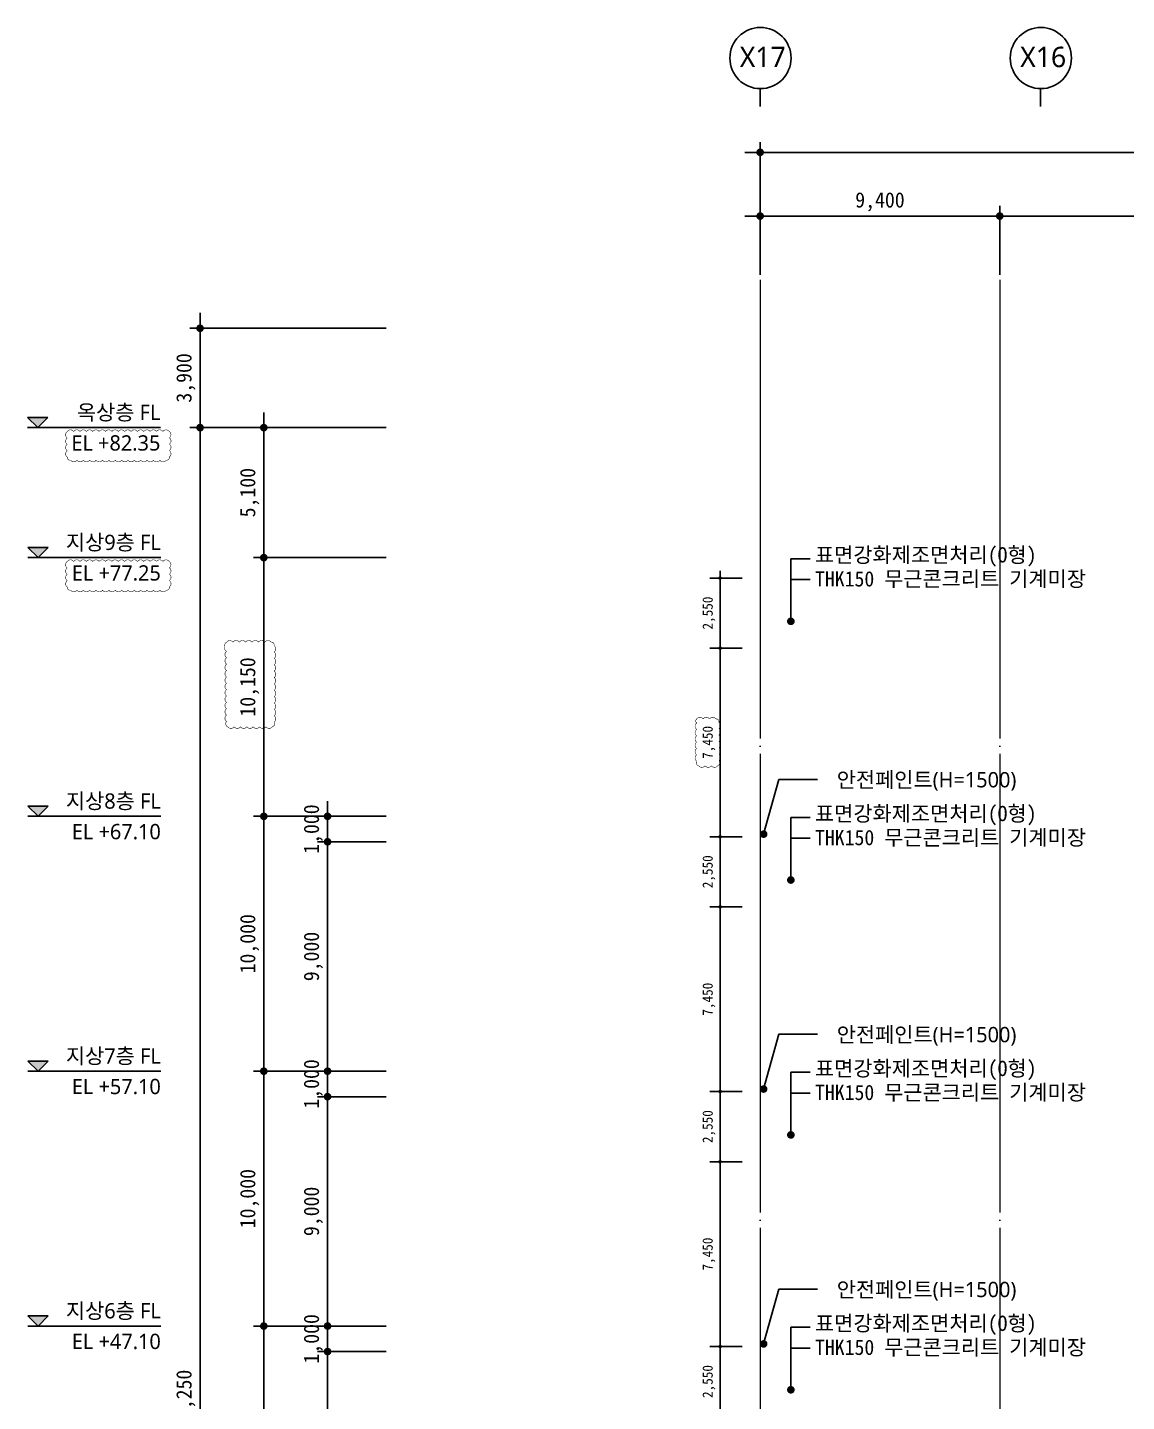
# Model space of a CAD drawing. Header units: inches. Extents: x -1307703 to -645498, y 230939 to 338158.
# Drawn here: x -1307703 to -1264592, y 284248 to 338158 of the extents above; entities that cross this region are included whole.
import ezdxf
from ezdxf.enums import TextEntityAlignment as Align

# ---------------------------------------------------------------- set-up
doc = ezdxf.new("R2010")
doc.units = ezdxf.units.IN
doc.header["$MEASUREMENT"] = 0
doc.linetypes.add('CEN', pattern=[62, 60, -1, 0, -1])
doc.layers.get('0').update_dxf_attribs({"linetype": 'CONTINUOUS'})
for name, color, linetype, lineweight in [('A-CNTL', 1, 'CEN', 15), ('A-DIMS', 7, 'CONTINUOUS', 25), ('A-MKXS-LEAD', 7, 'CONTINUOUS', 25), ('A-MKXS-TEXT1', 3, 'CONTINUOUS', 25), ('A-XXXX-SYMB', 7, 'CONTINUOUS', 25), ('A-XXXX-TXT1', 3, 'CONTINUOUS', 25), ('A-XXXX-TXT2', 3, 'CONTINUOUS', 25), ('REV-202205', 20, 'CONTINUOUS', 25)]:
    doc.layers.add(name, color=color, linetype=linetype, lineweight=lineweight)
doc.styles.add('HY울릉도L', font='')
doc.styles.add('돋움체', font='')
doc.styles.add('맑은고딕', font='malgun.ttf')
doc.styles.get('HY울릉도L').set_extended_font_data('HYwulM')
doc.styles.get('돋움체').set_extended_font_data('DotumChe')
doc.dimstyles.new('CDIM', dxfattribs={"dimtxt": 3, "dimasz": 1.5, "dimexe": 2, "dimexo": 1, "dimgap": 1, "dimtad": 1, "dimdec": 0, "dimrnd": 0.5, "dimzin": 0, "dimdsep": 32, "dimlunit": 6, "dimtxsty": 'HY울릉도L', "dimblk1": '_CIDOT', "dimblk2": '_CIDOT', "dimsah": 1, "dimcen": 5.5, "dimclrd": 2, "dimclre": 2, "dimclrt": 7, "dimadec": 0, "dimazin": 0, "dimtfac": 1, "dimtdec": 0, "dimtix": 1, "dimtmove": 2, "dimatfit": 1, "dimldrblk": '_CIDOT', "dimfxl": 1, "dimtolj": 1, "dimtzin": 0, "dimlwd": -1, "dimarcsym": 0})

# ---------------------------------------------------------------- blocks, each defined once
blk = doc.blocks.new('_CIDOT')
at = {"color": 0, "linetype": 'ByBlock'}
blk.add_line((2, 0), (-1, 0), dxfattribs=at)
at = {"color": 0, "linetype": 'ByBlock', "const_width": 0.5}
blk.add_lwpolyline([(-0.25, 0, 1), (0.25, 0, 1)], format="xyb", close=True, dxfattribs=at)
blk = doc.blocks.new('*D3')
at = {"layer": 'A-DIMS', "lineweight": -2, "transparency": 16777216}
for p, q in [((-1269563, 328458), (-1269563, 331158)), ((-1246963, 328458), (-1246963, 331158))]:
    blk.add_line(p, q, dxfattribs=at)
at = {"layer": 'A-DIMS', "transparency": 16777216}
blk.add_line((-1269263, 330758), (-1247263, 330758), dxfattribs=at)
at = {"layer": 'A-DIMS', "transparency": 16777216, "xscale": 300, "yscale": 300, "zscale": 300, "rotation": 180}
blk.add_blockref('_CIDOT', (-1269563, 330758), dxfattribs=at)
at = {"layer": 'A-DIMS', "transparency": 16777216, "xscale": 300, "yscale": 300, "zscale": 300}
blk.add_blockref('_CIDOT', (-1246963, 330758), dxfattribs=at)
at = {"layer": 'A-DIMS', "color": 3, "transparency": 16777216, "insert": (-1258263, 331315), "char_height": 600, "attachment_point": 5, "style": '돋움체'}
blk.add_mtext('\\A1;22,600', dxfattribs=at)
blk = doc.blocks.new('*D12')
at = {"layer": 'A-DIMS', "lineweight": -2, "transparency": 16777216}
for p, q in [((-1293633, 287208), (-1298833, 287208)), ((-1293633, 277208), (-1298833, 277208))]:
    blk.add_line(p, q, dxfattribs=at)
at = {"layer": 'A-DIMS', "transparency": 16777216}
blk.add_line((-1298433, 277508), (-1298433, 286908), dxfattribs=at)
at = {"layer": 'A-DIMS', "transparency": 16777216, "xscale": 300, "yscale": 300, "zscale": 300}
for p, rotation in [((-1298433, 287208), 90), ((-1298433, 277208), 270)]:
    blk.add_blockref('_CIDOT', p, dxfattribs=dict(at, rotation=rotation))
at = {"layer": 'A-DIMS', "color": 3, "transparency": 16777216, "insert": (-1298990, 282208), "char_height": 600, "attachment_point": 5, "rotation": 90, "style": '돋움체'}
blk.add_mtext('\\A1;10,000', dxfattribs=at)
blk = doc.blocks.new('*D13')
at = {"layer": 'A-DIMS', "lineweight": -2, "transparency": 16777216}
for p, q in [((-1293633, 297208), (-1298833, 297208)), ((-1293633, 287208), (-1298833, 287208))]:
    blk.add_line(p, q, dxfattribs=at)
at = {"layer": 'A-DIMS', "transparency": 16777216}
blk.add_line((-1298433, 287508), (-1298433, 296908), dxfattribs=at)
at = {"layer": 'A-DIMS', "transparency": 16777216, "xscale": 300, "yscale": 300, "zscale": 300}
for p, rotation in [((-1298433, 297208), 90), ((-1298433, 287208), 270)]:
    blk.add_blockref('_CIDOT', p, dxfattribs=dict(at, rotation=rotation))
at = {"layer": 'A-DIMS', "color": 3, "transparency": 16777216, "insert": (-1298990, 292208), "char_height": 600, "attachment_point": 5, "rotation": 90, "style": '돋움체'}
blk.add_mtext('\\A1;10,000', dxfattribs=at)
blk = doc.blocks.new('*D14')
at = {"layer": 'A-DIMS', "lineweight": -2, "transparency": 16777216}
for p, q in [((-1293633, 307208), (-1298833, 307208)), ((-1293633, 297208), (-1298833, 297208))]:
    blk.add_line(p, q, dxfattribs=at)
at = {"layer": 'A-DIMS', "transparency": 16777216}
blk.add_line((-1298433, 297508), (-1298433, 306908), dxfattribs=at)
at = {"layer": 'A-DIMS', "transparency": 16777216, "xscale": 300, "yscale": 300, "zscale": 300}
for p, rotation in [((-1298433, 307208), 90), ((-1298433, 297208), 270)]:
    blk.add_blockref('_CIDOT', p, dxfattribs=dict(at, rotation=rotation))
at = {"layer": 'A-DIMS', "color": 3, "transparency": 16777216, "insert": (-1298990, 302208), "char_height": 600, "attachment_point": 5, "rotation": 90, "style": '돋움체'}
blk.add_mtext('\\A1;10,000', dxfattribs=at)
blk = doc.blocks.new('*D15')
at = {"layer": 'A-DIMS', "lineweight": -2, "transparency": 16777216}
for p, q in [((-1293633, 322458), (-1301333, 322458)), ((-1293633, 246208), (-1301333, 246208))]:
    blk.add_line(p, q, dxfattribs=at)
at = {"layer": 'A-DIMS', "transparency": 16777216}
blk.add_line((-1300933, 246508), (-1300933, 322158), dxfattribs=at)
at = {"layer": 'A-DIMS', "transparency": 16777216, "xscale": 300, "yscale": 300, "zscale": 300}
for p, rotation in [((-1300933, 322458), 90), ((-1300933, 246208), 270)]:
    blk.add_blockref('_CIDOT', p, dxfattribs=dict(at, rotation=rotation))
at = {"layer": 'A-DIMS', "color": 3, "transparency": 16777216, "insert": (-1301490, 284333), "char_height": 600, "attachment_point": 5, "rotation": 90, "style": '돋움체'}
blk.add_mtext('\\A1;76,250', dxfattribs=at)
blk = doc.blocks.new('*D16')
at = {"layer": 'A-DIMS', "lineweight": -2, "transparency": 16777216}
for p, q in [((-1293633, 317358), (-1298833, 317358)), ((-1293633, 307208), (-1298833, 307208))]:
    blk.add_line(p, q, dxfattribs=at)
at = {"layer": 'A-DIMS', "transparency": 16777216}
blk.add_line((-1298433, 307508), (-1298433, 317058), dxfattribs=at)
at = {"layer": 'A-DIMS', "transparency": 16777216, "xscale": 300, "yscale": 300, "zscale": 300}
for p, rotation in [((-1298433, 317358), 90), ((-1298433, 307208), 270)]:
    blk.add_blockref('_CIDOT', p, dxfattribs=dict(at, rotation=rotation))
at = {"layer": 'A-DIMS', "color": 3, "transparency": 16777216, "insert": (-1298990, 312283), "char_height": 600, "attachment_point": 5, "rotation": 90, "style": '돋움체'}
blk.add_mtext('\\A1;10,150', dxfattribs=at)
blk = doc.blocks.new('*D17')
at = {"layer": 'A-DIMS', "lineweight": -2, "transparency": 16777216}
for p, q in [((-1293633, 322458), (-1298833, 322458)), ((-1293633, 317358), (-1298833, 317358))]:
    blk.add_line(p, q, dxfattribs=at)
at = {"layer": 'A-DIMS', "transparency": 16777216}
blk.add_line((-1298433, 317658), (-1298433, 322158), dxfattribs=at)
at = {"layer": 'A-DIMS', "transparency": 16777216, "xscale": 300, "yscale": 300, "zscale": 300}
for p, rotation in [((-1298433, 322458), 90), ((-1298433, 317358), 270)]:
    blk.add_blockref('_CIDOT', p, dxfattribs=dict(at, rotation=rotation))
at = {"layer": 'A-DIMS', "color": 3, "transparency": 16777216, "insert": (-1298990, 319908), "char_height": 600, "attachment_point": 5, "rotation": 90, "style": '돋움체'}
blk.add_mtext('\\A1;5,100', dxfattribs=at)
blk = doc.blocks.new('*D18')
at = {"layer": 'A-DIMS', "lineweight": -2, "transparency": 16777216}
for p, q in [((-1293633, 326358), (-1301333, 326358)), ((-1293633, 322458), (-1301333, 322458))]:
    blk.add_line(p, q, dxfattribs=at)
at = {"layer": 'A-DIMS', "transparency": 16777216}
blk.add_line((-1300933, 322758), (-1300933, 326058), dxfattribs=at)
at = {"layer": 'A-DIMS', "transparency": 16777216, "xscale": 300, "yscale": 300, "zscale": 300}
for p, rotation in [((-1300933, 326358), 90), ((-1300933, 322458), 270)]:
    blk.add_blockref('_CIDOT', p, dxfattribs=dict(at, rotation=rotation))
at = {"layer": 'A-DIMS', "color": 3, "transparency": 16777216, "insert": (-1301490, 324408), "char_height": 600, "attachment_point": 5, "rotation": 90, "style": '돋움체'}
blk.add_mtext('\\A1;3,900', dxfattribs=at)
blk = doc.blocks.new('*D41')
at = {"layer": 'A-DIMS', "lineweight": -2, "transparency": 16777216}
for p, q in [((-1278963, 328458), (-1278963, 333658)), ((-1179963, 328458), (-1179963, 333658))]:
    blk.add_line(p, q, dxfattribs=at)
at = {"layer": 'A-DIMS', "transparency": 16777216}
blk.add_line((-1278663, 333258), (-1180263, 333258), dxfattribs=at)
at = {"layer": 'A-DIMS', "transparency": 16777216, "xscale": 300, "yscale": 300, "zscale": 300, "rotation": 180}
blk.add_blockref('_CIDOT', (-1278963, 333258), dxfattribs=at)
at = {"layer": 'A-DIMS', "transparency": 16777216, "xscale": 300, "yscale": 300, "zscale": 300}
blk.add_blockref('_CIDOT', (-1179963, 333258), dxfattribs=at)
at = {"layer": 'A-DIMS', "color": 3, "transparency": 16777216, "insert": (-1229463, 333815), "char_height": 600, "attachment_point": 5, "style": '돋움체'}
blk.add_mtext('\\A1;99,000', dxfattribs=at)
blk = doc.blocks.new('*D46')
at = {"layer": 'A-DIMS', "lineweight": -2, "transparency": 16777216}
for p, q in [((-1278963, 328458), (-1278963, 331158)), ((-1269563, 328458), (-1269563, 331158))]:
    blk.add_line(p, q, dxfattribs=at)
at = {"layer": 'A-DIMS', "transparency": 16777216}
blk.add_line((-1278663, 330758), (-1269863, 330758), dxfattribs=at)
at = {"layer": 'A-DIMS', "transparency": 16777216, "xscale": 300, "yscale": 300, "zscale": 300, "rotation": 180}
blk.add_blockref('_CIDOT', (-1278963, 330758), dxfattribs=at)
at = {"layer": 'A-DIMS', "transparency": 16777216, "xscale": 300, "yscale": 300, "zscale": 300}
blk.add_blockref('_CIDOT', (-1269563, 330758), dxfattribs=at)
at = {"layer": 'A-DIMS', "color": 3, "transparency": 16777216, "insert": (-1274263, 331315), "char_height": 600, "attachment_point": 5, "style": '돋움체'}
blk.add_mtext('\\A1;9,400', dxfattribs=at)
blk = doc.blocks.new('*D52')
at = {"layer": 'A-DIMS', "transparency": 16777216}
for p, q in [((-1295933, 307508), (-1295933, 307808)), ((-1295933, 307208), (-1295933, 306208)), ((-1295933, 305908), (-1295933, 305608))]:
    blk.add_line(p, q, dxfattribs=at)
at = {"layer": 'A-DIMS', "lineweight": -2, "transparency": 16777216}
for p, q in [((-1293633, 307208), (-1296333, 307208)), ((-1293633, 306208), (-1296333, 306208))]:
    blk.add_line(p, q, dxfattribs=at)
at = {"layer": 'A-DIMS', "transparency": 16777216, "xscale": 300, "yscale": 300, "zscale": 300}
for p, rotation in [((-1295933, 307208), 270), ((-1295933, 306208), 90)]:
    blk.add_blockref('_CIDOT', p, dxfattribs=dict(at, rotation=rotation))
at = {"layer": 'A-DIMS', "color": 3, "transparency": 16777216, "insert": (-1296490, 306708), "char_height": 600, "attachment_point": 5, "rotation": 90, "style": '돋움체'}
blk.add_mtext('\\A1;1,000', dxfattribs=at)
blk = doc.blocks.new('*D53')
at = {"layer": 'A-DIMS', "lineweight": -2, "transparency": 16777216}
for p, q in [((-1293633, 306208), (-1296333, 306208)), ((-1293633, 297208), (-1296333, 297208))]:
    blk.add_line(p, q, dxfattribs=at)
at = {"layer": 'A-DIMS', "transparency": 16777216}
blk.add_line((-1295933, 305908), (-1295933, 297508), dxfattribs=at)
at = {"layer": 'A-DIMS', "transparency": 16777216, "xscale": 300, "yscale": 300, "zscale": 300}
for p, rotation in [((-1295933, 306208), 90), ((-1295933, 297208), 270)]:
    blk.add_blockref('_CIDOT', p, dxfattribs=dict(at, rotation=rotation))
at = {"layer": 'A-DIMS', "color": 3, "transparency": 16777216, "insert": (-1296490, 301708), "char_height": 600, "attachment_point": 5, "rotation": 90, "style": '돋움체'}
blk.add_mtext('\\A1;9,000', dxfattribs=at)
blk = doc.blocks.new('*D54')
at = {"layer": 'A-DIMS', "transparency": 16777216}
for p, q in [((-1295933, 297508), (-1295933, 297808)), ((-1295933, 297208), (-1295933, 296208)), ((-1295933, 295908), (-1295933, 295608))]:
    blk.add_line(p, q, dxfattribs=at)
at = {"layer": 'A-DIMS', "lineweight": -2, "transparency": 16777216}
for p, q in [((-1293633, 297208), (-1296333, 297208)), ((-1293633, 296208), (-1296333, 296208))]:
    blk.add_line(p, q, dxfattribs=at)
at = {"layer": 'A-DIMS', "transparency": 16777216, "xscale": 300, "yscale": 300, "zscale": 300}
for p, rotation in [((-1295933, 297208), 270), ((-1295933, 296208), 90)]:
    blk.add_blockref('_CIDOT', p, dxfattribs=dict(at, rotation=rotation))
at = {"layer": 'A-DIMS', "color": 3, "transparency": 16777216, "insert": (-1296490, 296708), "char_height": 600, "attachment_point": 5, "rotation": 90, "style": '돋움체'}
blk.add_mtext('\\A1;1,000', dxfattribs=at)
blk = doc.blocks.new('*D55')
at = {"layer": 'A-DIMS', "lineweight": -2, "transparency": 16777216}
for p, q in [((-1293633, 296208), (-1296333, 296208)), ((-1293633, 287208), (-1296333, 287208))]:
    blk.add_line(p, q, dxfattribs=at)
at = {"layer": 'A-DIMS', "transparency": 16777216}
blk.add_line((-1295933, 295908), (-1295933, 287508), dxfattribs=at)
at = {"layer": 'A-DIMS', "transparency": 16777216, "xscale": 300, "yscale": 300, "zscale": 300}
for p, rotation in [((-1295933, 296208), 90), ((-1295933, 287208), 270)]:
    blk.add_blockref('_CIDOT', p, dxfattribs=dict(at, rotation=rotation))
at = {"layer": 'A-DIMS', "color": 3, "transparency": 16777216, "insert": (-1296490, 291708), "char_height": 600, "attachment_point": 5, "rotation": 90, "style": '돋움체'}
blk.add_mtext('\\A1;9,000', dxfattribs=at)
blk = doc.blocks.new('*D56')
at = {"layer": 'A-DIMS', "transparency": 16777216}
for p, q in [((-1295933, 287508), (-1295933, 287808)), ((-1295933, 287208), (-1295933, 286208)), ((-1295933, 285908), (-1295933, 285608))]:
    blk.add_line(p, q, dxfattribs=at)
at = {"layer": 'A-DIMS', "lineweight": -2, "transparency": 16777216}
for p, q in [((-1293633, 287208), (-1296333, 287208)), ((-1293633, 286208), (-1296333, 286208))]:
    blk.add_line(p, q, dxfattribs=at)
at = {"layer": 'A-DIMS', "transparency": 16777216, "xscale": 300, "yscale": 300, "zscale": 300}
for p, rotation in [((-1295933, 287208), 270), ((-1295933, 286208), 90)]:
    blk.add_blockref('_CIDOT', p, dxfattribs=dict(at, rotation=rotation))
at = {"layer": 'A-DIMS', "color": 3, "transparency": 16777216, "insert": (-1296490, 286708), "char_height": 600, "attachment_point": 5, "rotation": 90, "style": '돋움체'}
blk.add_mtext('\\A1;1,000', dxfattribs=at)
blk = doc.blocks.new('*D57')
at = {"layer": 'A-DIMS', "lineweight": -2, "transparency": 16777216}
for p, q in [((-1293633, 286208), (-1296333, 286208)), ((-1293633, 277208), (-1296333, 277208))]:
    blk.add_line(p, q, dxfattribs=at)
at = {"layer": 'A-DIMS', "transparency": 16777216}
blk.add_line((-1295933, 285908), (-1295933, 277508), dxfattribs=at)
at = {"layer": 'A-DIMS', "transparency": 16777216, "xscale": 300, "yscale": 300, "zscale": 300}
for p, rotation in [((-1295933, 286208), 90), ((-1295933, 277208), 270)]:
    blk.add_blockref('_CIDOT', p, dxfattribs=dict(at, rotation=rotation))
at = {"layer": 'A-DIMS', "color": 3, "transparency": 16777216, "insert": (-1296490, 281708), "char_height": 600, "attachment_point": 5, "rotation": 90, "style": '돋움체'}
blk.add_mtext('\\A1;9,000', dxfattribs=at)
blk = doc.blocks.new('*D153')
at = {"layer": 'A-DIMS', "lineweight": -2, "transparency": 16777216}
for p, q in [((-1279663, 306408), (-1280933, 306408)), ((-1279663, 303658), (-1280933, 303658))]:
    blk.add_line(p, q, dxfattribs=at)
at = {"layer": 'A-DIMS', "transparency": 16777216}
blk.add_line((-1280533, 306268), (-1280533, 303798), dxfattribs=at)
at = {"layer": 'A-DIMS', "transparency": 16777216, "xscale": 140, "yscale": 140, "zscale": 140}
for p, rotation in [((-1280533, 306408), 90), ((-1280533, 303658), 270)]:
    blk.add_blockref('_CIDOT', p, dxfattribs=dict(at, rotation=rotation))
at = {"layer": 'A-DIMS', "color": 3, "transparency": 16777216, "insert": (-1280972, 305033), "char_height": 400, "attachment_point": 5, "rotation": 90, "style": '돋움체'}
blk.add_mtext('\\A1;2,550', dxfattribs=at)
blk = doc.blocks.new('*D154')
at = {"layer": 'A-DIMS', "lineweight": -2, "transparency": 16777216}
for p, q in [((-1279663, 316558), (-1280933, 316558)), ((-1279663, 313808), (-1280933, 313808))]:
    blk.add_line(p, q, dxfattribs=at)
at = {"layer": 'A-DIMS', "transparency": 16777216}
blk.add_line((-1280533, 316418), (-1280533, 313948), dxfattribs=at)
at = {"layer": 'A-DIMS', "transparency": 16777216, "xscale": 140, "yscale": 140, "zscale": 140}
for p, rotation in [((-1280533, 316558), 90), ((-1280533, 313808), 270)]:
    blk.add_blockref('_CIDOT', p, dxfattribs=dict(at, rotation=rotation))
at = {"layer": 'A-DIMS', "color": 3, "transparency": 16777216, "insert": (-1280972, 315183), "char_height": 400, "attachment_point": 5, "rotation": 90, "style": '돋움체'}
blk.add_mtext('\\A1;2,550', dxfattribs=at)
blk = doc.blocks.new('*D155')
at = {"layer": 'A-DIMS', "lineweight": -2, "transparency": 16777216}
for p, q in [((-1279663, 313808), (-1280933, 313808)), ((-1279663, 306408), (-1280933, 306408))]:
    blk.add_line(p, q, dxfattribs=at)
at = {"layer": 'A-DIMS', "transparency": 16777216}
blk.add_line((-1280533, 306548), (-1280533, 313668), dxfattribs=at)
at = {"layer": 'A-DIMS', "transparency": 16777216, "xscale": 140, "yscale": 140, "zscale": 140}
for p, rotation in [((-1280533, 313808), 90), ((-1280533, 306408), 270)]:
    blk.add_blockref('_CIDOT', p, dxfattribs=dict(at, rotation=rotation))
at = {"layer": 'A-DIMS', "color": 3, "transparency": 16777216, "insert": (-1280972, 310108), "char_height": 400, "attachment_point": 5, "rotation": 90, "style": '돋움체'}
blk.add_mtext('\\A1;7,450', dxfattribs=at)
blk = doc.blocks.new('*D233')
at = {"layer": 'A-DIMS', "lineweight": -2, "transparency": 16777216}
for p, q in [((-1279663, 296408), (-1280933, 296408)), ((-1279663, 293658), (-1280933, 293658))]:
    blk.add_line(p, q, dxfattribs=at)
at = {"layer": 'A-DIMS', "transparency": 16777216}
blk.add_line((-1280533, 296268), (-1280533, 293798), dxfattribs=at)
at = {"layer": 'A-DIMS', "transparency": 16777216, "xscale": 140, "yscale": 140, "zscale": 140}
for p, rotation in [((-1280533, 296408), 90), ((-1280533, 293658), 270)]:
    blk.add_blockref('_CIDOT', p, dxfattribs=dict(at, rotation=rotation))
at = {"layer": 'A-DIMS', "color": 3, "transparency": 16777216, "insert": (-1280972, 295033), "char_height": 400, "attachment_point": 5, "rotation": 90, "style": '돋움체'}
blk.add_mtext('\\A1;2,550', dxfattribs=at)
blk = doc.blocks.new('*D234')
at = {"layer": 'A-DIMS', "lineweight": -2, "transparency": 16777216}
for p, q in [((-1279663, 303658), (-1280933, 303658)), ((-1279663, 296408), (-1280933, 296408))]:
    blk.add_line(p, q, dxfattribs=at)
at = {"layer": 'A-DIMS', "transparency": 16777216}
blk.add_line((-1280533, 296548), (-1280533, 303518), dxfattribs=at)
at = {"layer": 'A-DIMS', "transparency": 16777216, "xscale": 140, "yscale": 140, "zscale": 140}
for p, rotation in [((-1280533, 303658), 90), ((-1280533, 296408), 270)]:
    blk.add_blockref('_CIDOT', p, dxfattribs=dict(at, rotation=rotation))
at = {"layer": 'A-DIMS', "color": 3, "transparency": 16777216, "insert": (-1280972, 300033), "char_height": 400, "attachment_point": 5, "rotation": 90, "style": '돋움체'}
blk.add_mtext('\\A1;7,450', dxfattribs=at)
blk = doc.blocks.new('*D235')
at = {"layer": 'A-DIMS', "lineweight": -2, "transparency": 16777216}
for p, q in [((-1279663, 286408), (-1280933, 286408)), ((-1279663, 283658), (-1280933, 283658))]:
    blk.add_line(p, q, dxfattribs=at)
at = {"layer": 'A-DIMS', "transparency": 16777216}
blk.add_line((-1280533, 286268), (-1280533, 283798), dxfattribs=at)
at = {"layer": 'A-DIMS', "transparency": 16777216, "xscale": 140, "yscale": 140, "zscale": 140}
for p, rotation in [((-1280533, 286408), 90), ((-1280533, 283658), 270)]:
    blk.add_blockref('_CIDOT', p, dxfattribs=dict(at, rotation=rotation))
at = {"layer": 'A-DIMS', "color": 3, "transparency": 16777216, "insert": (-1280972, 285033), "char_height": 400, "attachment_point": 5, "rotation": 90, "style": '돋움체'}
blk.add_mtext('\\A1;2,550', dxfattribs=at)
blk = doc.blocks.new('*D236')
at = {"layer": 'A-DIMS', "lineweight": -2, "transparency": 16777216}
for p, q in [((-1279663, 293658), (-1280933, 293658)), ((-1279663, 286408), (-1280933, 286408))]:
    blk.add_line(p, q, dxfattribs=at)
at = {"layer": 'A-DIMS', "transparency": 16777216}
blk.add_line((-1280533, 286548), (-1280533, 293518), dxfattribs=at)
at = {"layer": 'A-DIMS', "transparency": 16777216, "xscale": 140, "yscale": 140, "zscale": 140}
for p, rotation in [((-1280533, 293658), 90), ((-1280533, 286408), 270)]:
    blk.add_blockref('_CIDOT', p, dxfattribs=dict(at, rotation=rotation))
at = {"layer": 'A-DIMS', "color": 3, "transparency": 16777216, "insert": (-1280972, 290033), "char_height": 400, "attachment_point": 5, "rotation": 90, "style": '돋움체'}
blk.add_mtext('\\A1;7,450', dxfattribs=at)

msp = doc.modelspace()

# ---------------------------------------------------------------- hatches: boundary and pattern name
at = {"layer": 'A-XXXX-SYMB'}
for points in [[(-1307303.3, 322458.1), (-1306903.3, 322858.1), (-1307703.3, 322858.1)], [(-1307286.2, 317358.1), (-1306886.2, 317758.1), (-1307686.2, 317758.1)], [(-1307286.2, 307208.1), (-1306886.2, 307608.1), (-1307686.2, 307608.1)], [(-1307286.2, 297208.1), (-1306886.2, 297608.1), (-1307686.2, 297608.1)], [(-1307286.2, 287208.1), (-1306886.2, 287608.1), (-1307686.2, 287608.1)]]:
    msp.add_hatch(color=256, dxfattribs=at).paths.add_polyline_path(points)

# ---------------------------------------------------------------- linework, layer by layer
at = {"layer": 'A-CNTL', "ltscale": 300}
for p, q in [((-1278962.8, 328258.1), (-1278962.8, 231879.2)), ((-1269562.8, 328258.1), (-1269562.8, 231879.2))]:
    msp.add_line(p, q, dxfattribs=at)
at = {"layer": 'A-MKXS-LEAD'}
for p, q in [((-1277758.2, 314858.1), (-1277758.2, 317314.4)), ((-1277758.2, 317314.4), (-1276999.6, 317314.4)), ((-1277758.2, 316494.9), (-1276999.6, 316494.9)), ((-1278826.5, 306508.1), (-1278224.1, 308656.3)), ((-1278224.1, 308656.3), (-1276707, 308656.3)), ((-1277758.2, 304708.1), (-1277758.2, 307164.4)), ((-1277758.2, 307164.4), (-1276999.6, 307164.4)), ((-1277758.2, 306344.9), (-1276999.6, 306344.9)), ((-1278826.5, 296508.1), (-1278224.1, 298656.3)), ((-1278224.1, 298656.3), (-1276707, 298656.3)), ((-1277758.2, 294708.1), (-1277758.2, 297164.4)), ((-1277758.2, 297164.4), (-1276999.6, 297164.4)), ((-1277758.2, 296344.9), (-1276999.6, 296344.9)), ((-1278826.5, 286508.1), (-1278224.1, 288656.3)), ((-1278224.1, 288656.3), (-1276707, 288656.3)), ((-1277758.2, 284708.1), (-1277758.2, 287164.4)), ((-1277758.2, 287164.4), (-1276999.6, 287164.4)), ((-1277758.2, 286344.9), (-1276999.6, 286344.9))]:
    msp.add_line(p, q, dxfattribs=at)
at = {"layer": 'A-MKXS-LEAD', "const_width": 150}
for points in [[(-1277758.2, 314783.1, -1), (-1277758.2, 314933.1, -1)], [(-1278826.5, 306433.1, -1), (-1278826.5, 306583.1, -1)], [(-1277758.2, 304633.1, -1), (-1277758.2, 304783.1, -1)], [(-1278826.5, 296433.1, -1), (-1278826.5, 296583.1, -1)], [(-1277758.2, 294633.1, -1), (-1277758.2, 294783.1, -1)], [(-1278826.5, 286433.1, -1), (-1278826.5, 286583.1, -1)], [(-1277758.2, 284633.1, -1), (-1277758.2, 284783.1, -1)]]:
    msp.add_lwpolyline(points, format="xyb", close=True, dxfattribs=at)
at = {"layer": 'A-XXXX-SYMB'}
for p, q in [((-1278962.8, 335058), (-1278962.8, 335758.1)), ((-1267962.8, 335058), (-1267962.8, 335758.1)), ((-1307703.3, 322858.1), (-1307303.3, 322458.1)), ((-1306903.3, 322858.1), (-1307703.3, 322858.1)), ((-1307703.3, 322458.1), (-1302490, 322458.1)), ((-1307303.3, 322458.1), (-1306903.3, 322858.1)), ((-1307686.2, 317758.1), (-1307286.2, 317358.1)), ((-1306886.2, 317758.1), (-1307686.2, 317758.1)), ((-1307286.2, 317358.1), (-1306886.2, 317758.1)), ((-1307686.2, 317358.1), (-1302472.9, 317358.1)), ((-1307686.2, 307608.1), (-1307286.2, 307208.1)), ((-1306886.2, 307608.1), (-1307686.2, 307608.1)), ((-1307286.2, 307208.1), (-1306886.2, 307608.1)), ((-1307686.2, 307208.1), (-1302472.9, 307208.1)), ((-1307686.2, 297608.1), (-1307286.2, 297208.1)), ((-1306886.2, 297608.1), (-1307686.2, 297608.1)), ((-1307286.2, 297208.1), (-1306886.2, 297608.1)), ((-1307686.2, 297208.1), (-1302472.9, 297208.1)), ((-1307686.2, 287608.1), (-1307286.2, 287208.1)), ((-1306886.2, 287608.1), (-1307686.2, 287608.1)), ((-1307286.2, 287208.1), (-1306886.2, 287608.1)), ((-1307686.2, 287208.1), (-1302472.9, 287208.1))]:
    msp.add_line(p, q, dxfattribs=at)
for centre in [(-1278951.1, 336958), (-1267951.1, 336958)]:
    msp.add_circle(centre, 1200, dxfattribs=at)
at = {"layer": 'REV-202205', "const_width": 20}
for points in [[(-1306142.4, 322306.2, -0.5205671), (-1305892.4, 322306.2, -0.5205671), (-1305642.4, 322306.2, -0.5205671), (-1305392.4, 322306.2, -0.5205671), (-1305142.4, 322306.2, -0.5205671), (-1304892.4, 322306.2, -0.5205671), (-1304642.4, 322306.2, -0.5205671), (-1304392.4, 322306.2, -0.5205671), (-1304142.4, 322306.2, -0.5205671), (-1303892.4, 322306.2, -0.5205671), (-1303642.4, 322306.2, -0.5205671), (-1303392.4, 322306.2, -0.5205671), (-1303142.4, 322306.2, -0.5205671), (-1302892.4, 322306.2, -0.5205671), (-1302642.4, 322306.2, -0.5205671), (-1302392.4, 322306.2, -0.5205671), (-1302142.4, 322306.2, -0.5205671), (-1302138.5, 322060, -0.5205671), (-1302138.5, 321810, -0.5205671), (-1302138.5, 321560, -0.5205671), (-1302138.5, 321310, -0.5205671), (-1302260.9, 321182.3, -0.5205671), (-1302510.9, 321182.3, -0.5205671), (-1302760.9, 321182.3, -0.5205671), (-1303010.9, 321182.3, -0.5205671), (-1303260.9, 321182.3, -0.5205671), (-1303510.9, 321182.3, -0.5205671), (-1303760.9, 321182.3, -0.5205671), (-1304010.9, 321182.3, -0.5205671), (-1304260.9, 321182.3, -0.5205671), (-1304510.9, 321182.3, -0.5205671), (-1304760.9, 321182.3, -0.5205671), (-1305010.9, 321182.3, -0.5205671), (-1305260.9, 321182.3, -0.5205671), (-1305510.9, 321182.3, -0.5205671), (-1305760.9, 321182.3, -0.5205671), (-1306010.9, 321182.3, -0.5205671), (-1306142.4, 321300.8, -0.5205671), (-1306142.4, 321550.8, -0.5205671), (-1306142.4, 321800.8, -0.5205671), (-1306142.4, 322050.8, -0.5205671)], [(-1306142.4, 317206.2, -0.5205671), (-1305892.4, 317206.2, -0.5205671), (-1305642.4, 317206.2, -0.5205671), (-1305392.4, 317206.2, -0.5205671), (-1305142.4, 317206.2, -0.5205671), (-1304892.4, 317206.2, -0.5205671), (-1304642.4, 317206.2, -0.5205671), (-1304392.4, 317206.2, -0.5205671), (-1304142.4, 317206.2, -0.5205671), (-1303892.4, 317206.2, -0.5205671), (-1303642.4, 317206.2, -0.5205671), (-1303392.4, 317206.2, -0.5205671), (-1303142.4, 317206.2, -0.5205671), (-1302892.4, 317206.2, -0.5205671), (-1302642.4, 317206.2, -0.5205671), (-1302392.4, 317206.2, -0.5205671), (-1302142.4, 317206.2, -0.5205671), (-1302138.5, 316960, -0.5205671), (-1302138.5, 316710, -0.5205671), (-1302138.5, 316460, -0.5205671), (-1302138.5, 316210, -0.5205671), (-1302260.9, 316082.3, -0.5205671), (-1302510.9, 316082.3, -0.5205671), (-1302760.9, 316082.3, -0.5205671), (-1303010.9, 316082.3, -0.5205671), (-1303260.9, 316082.3, -0.5205671), (-1303510.9, 316082.3, -0.5205671), (-1303760.9, 316082.3, -0.5205671), (-1304010.9, 316082.3, -0.5205671), (-1304260.9, 316082.3, -0.5205671), (-1304510.9, 316082.3, -0.5205671), (-1304760.9, 316082.3, -0.5205671), (-1305010.9, 316082.3, -0.5205671), (-1305260.9, 316082.3, -0.5205671), (-1305510.9, 316082.3, -0.5205671), (-1305760.9, 316082.3, -0.5205671), (-1306010.9, 316082.3, -0.5205671), (-1306142.4, 316200.8, -0.5205671), (-1306142.4, 316450.8, -0.5205671), (-1306142.4, 316700.8, -0.5205671), (-1306142.4, 316950.8, -0.5205671)], [(-1299893.6, 314039.8, -0.5205671), (-1299643.6, 314039.8, -0.5205671), (-1299393.6, 314039.8, -0.5205671), (-1299143.6, 314039.8, -0.5205671), (-1298893.6, 314039.8, -0.5205671), (-1298643.6, 314039.8, -0.5205671), (-1298393.6, 314039.8, -0.5205671), (-1298143.6, 314039.8, -0.5205671), (-1298029.4, 313904, -0.5205671), (-1298029.4, 313654, -0.5205671), (-1298029.4, 313404, -0.5205671), (-1298029.4, 313154, -0.5205671), (-1298029.4, 312904, -0.5205671), (-1298029.4, 312654, -0.5205671), (-1298029.4, 312404, -0.5205671), (-1298029.4, 312154, -0.5205671), (-1298029.4, 311904, -0.5205671), (-1298029.4, 311654, -0.5205671), (-1298029.4, 311404, -0.5205671), (-1298029.4, 311154, -0.5205671), (-1298029.4, 310904, -0.5205671), (-1298098.5, 310723.1, -0.5205671), (-1298348.5, 310723.1, -0.5205671), (-1298598.5, 310723.1, -0.5205671), (-1298848.5, 310723.1, -0.5205671), (-1299098.5, 310723.1, -0.5205671), (-1299348.5, 310723.1, -0.5205671), (-1299598.5, 310723.1, -0.5205671), (-1299848.5, 310723.1, -0.5205671), (-1299893.6, 310928, -0.5205671), (-1299893.6, 311178, -0.5205671), (-1299893.6, 311428, -0.5205671), (-1299893.6, 311678, -0.5205671), (-1299893.6, 311928, -0.5205671), (-1299893.6, 312178, -0.5205671), (-1299893.6, 312428, -0.5205671), (-1299893.6, 312678, -0.5205671), (-1299893.6, 312928, -0.5205671), (-1299893.6, 313178, -0.5205671), (-1299893.6, 313428, -0.5205671), (-1299893.6, 313678, -0.5205671)], [(-1281450.5, 311028, -0.5205671), (-1281200.5, 311028, -0.5205671), (-1280950.5, 311028, -0.5205671), (-1280700.5, 311028, -0.5205671), (-1280579.9, 310898.6, -0.5205671), (-1280579.9, 310648.6, -0.5205671), (-1280579.9, 310398.6, -0.5205671), (-1280579.9, 310148.6, -0.5205671), (-1280579.9, 309898.6, -0.5205671), (-1280579.9, 309648.6, -0.5205671), (-1280579.9, 309398.6, -0.5205671), (-1280625.7, 309194.5, -0.5205671), (-1280875.7, 309194.5, -0.5205671), (-1281125.7, 309194.5, -0.5205671), (-1281375.7, 309194.5, -0.5205671), (-1281450.5, 309369.6, -0.5205671), (-1281450.5, 309619.6, -0.5205671), (-1281450.5, 309869.6, -0.5205671), (-1281450.5, 310119.6, -0.5205671), (-1281450.5, 310369.6, -0.5205671), (-1281450.5, 310619.6, -0.5205671), (-1281450.5, 310869.6, -0.5205671)]]:
    msp.add_lwpolyline(points, format="xyb", close=True, dxfattribs=at)

# ---------------------------------------------------------------- texts
at = {"layer": 'A-MKXS-TEXT1', "style": '돋움체'}
for s, p in [('표면강화제조면처리(O형)', (-1276813.2, 317466.9)), ('THK150 무근콘크리트 기계미장', (-1276813.2, 316525.4)), ('표면강화제조면처리(O형)', (-1276813.2, 307316.9)), ('THK150 무근콘크리트 기계미장', (-1276813.2, 306375.4)), ('표면강화제조면처리(O형)', (-1276813.2, 297316.9)), ('THK150 무근콘크리트 기계미장', (-1276813.2, 296375.4)), ('표면강화제조면처리(O형)', (-1276813.2, 287316.9)), ('THK150 무근콘크리트 기계미장', (-1276813.2, 286375.4))]:
    msp.add_text(s, height=600, dxfattribs=at).set_placement(p, align=Align.MIDDLE_LEFT)
at = {"layer": 'A-MKXS-TEXT1', "style": '맑은고딕'}
for p in [(-1268912.3, 308643.8), (-1268912.3, 298643.8), (-1268912.3, 288643.8)]:
    msp.add_text('안전페인트(H=1500)', height=600, dxfattribs=at).set_placement(p, align=Align.MIDDLE_RIGHT)
at = {"layer": 'A-XXXX-TXT1', "style": '맑은고딕'}
for s, p in [('X17', (-1278860.5, 337002.2)), ('X16', (-1267860.5, 337002.2))]:
    msp.add_text(s, height=800, dxfattribs=at).set_placement(p, align=Align.MIDDLE)
at = {"layer": 'A-XXXX-TXT2', "style": '맑은고딕'}
for s, p in [('옥상층 FL', (-1302490, 323058.1)), ('EL +82.35', (-1302490, 321858.1)), ('지상9층 FL', (-1302472.9, 317958.1)), ('EL +77.25', (-1302472.9, 316758.1)), ('지상8층 FL', (-1302472.9, 307808.1)), ('EL +67.10', (-1302472.9, 306608.1)), ('지상7층 FL', (-1302472.9, 297808.1)), ('EL +57.10', (-1302472.9, 296608.1)), ('지상6층 FL', (-1302472.9, 287808.1)), ('EL +47.10', (-1302472.9, 286608.1))]:
    msp.add_text(s, height=600, dxfattribs=at).set_placement(p, align=Align.MIDDLE_RIGHT)

# ---------------------------------------------------------------- dimensions: what is measured, and where the dimension line sits
at = {"layer": 'A-DIMS'}
for base, p1, p2, angle, picture, middle in [((-1179962.8, 333258.1), (-1278962.8, 328258.1), (-1179962.8, 328258.1), 180, '*D41', (-1229462.8, 333815.2)), ((-1269562.8, 330758.1), (-1278962.8, 328258.1), (-1269562.8, 328258.1), 180, '*D46', (-1274262.8, 331315.2)), ((-1246962.8, 330758.1), (-1269562.8, 328258.1), (-1246962.8, 328258.1), 180, '*D3', (-1258262.8, 331315.2)), ((-1300932.8, 326358.1), (-1293432.8, 322458.1), (-1293432.8, 326358.1), 90, '*D18', (-1301490, 324408.1)), ((-1300932.8, 322458.1), (-1293432.8, 246208.1), (-1293432.8, 322458.1), 90, '*D15', (-1301490, 284333.1)), ((-1298432.8, 322458.1), (-1293432.8, 317358.1), (-1293432.8, 322458.1), 90, '*D17', (-1298990, 319908.1)), ((-1298432.8, 317358.1), (-1293432.8, 307208.1), (-1293432.8, 317358.1), 90, '*D16', (-1298990, 312283.1)), ((-1298432.8, 307208.1), (-1293432.8, 297208.1), (-1293432.8, 307208.1), 90, '*D14', (-1298990, 302208.1)), ((-1295932.8, 306208.1), (-1293432.8, 307208.1), (-1293432.8, 306208.1), 90, '*D52', (-1296490, 306708.1)), ((-1295932.8, 297208.1), (-1293432.8, 306208.1), (-1293432.8, 297208.1), 90, '*D53', (-1296490, 301708.1)), ((-1298432.8, 297208.1), (-1293432.8, 287208.1), (-1293432.8, 297208.1), 90, '*D13', (-1298990, 292208.1)), ((-1295932.8, 296208.1), (-1293432.8, 297208.1), (-1293432.8, 296208.1), 90, '*D54', (-1296490, 296708.1)), ((-1295932.8, 287208.1), (-1293432.8, 296208.1), (-1293432.8, 287208.1), 90, '*D55', (-1296490, 291708.1)), ((-1298432.8, 287208.1), (-1293432.8, 277208.1), (-1293432.8, 287208.1), 90, '*D12', (-1298990, 282208.1)), ((-1295932.8, 286208.1), (-1293432.8, 287208.1), (-1293432.8, 286208.1), 90, '*D56', (-1296490, 286708.1)), ((-1295932.8, 277208.1), (-1293432.8, 286208.1), (-1293432.8, 277208.1), 90, '*D57', (-1296490, 281708.1))]:
    dim = msp.add_linear_dim(base=base, p1=p1, p2=p2, angle=angle, dimstyle='CDIM', override={"dimscale": 200, "dimtxsty": '돋움체', "dimclrd": 256, "dimclre": 256, "dimclrt": 3}, dxfattribs=at)
    dim.commit()
    dim.dimension.update_dxf_attribs({"geometry": picture, "text_midpoint": middle})
for base, p1, p2, angle, text, picture, middle in [((-1280533.4, 313808.1), (-1279462.8, 316558.1), (-1279462.8, 313808.1), 90, '2,550', '*D154', (-1280971.5, 315183.1)), ((-1280533.4, 313808.1), (-1279462.8, 306408.1), (-1279462.8, 313808.1), 270, '7,450', '*D155', (-1280971.5, 310108.1)), ((-1280533.4, 303658.1), (-1279462.8, 306408.1), (-1279462.8, 303658.1), 90, '2,550', '*D153', (-1280971.5, 305033.1)), ((-1280533.4, 303658.1), (-1279462.8, 296408.1), (-1279462.8, 303658.1), 270, '7,450', '*D234', (-1280971.5, 300033.1)), ((-1280533.4, 293658.1), (-1279462.8, 296408.1), (-1279462.8, 293658.1), 90, '2,550', '*D233', (-1280971.5, 295033.1)), ((-1280533.4, 293658.1), (-1279462.8, 286408.1), (-1279462.8, 293658.1), 270, '7,450', '*D236', (-1280971.5, 290033.1)), ((-1280533.4, 283658.1), (-1279462.8, 286408.1), (-1279462.8, 283658.1), 90, '2,550', '*D235', (-1280971.5, 285033.1))]:
    dim = msp.add_linear_dim(base=base, p1=p1, p2=p2, angle=angle, text=text, dimstyle='CDIM', override={"dimscale": 200, "dimtxt": 2, "dimasz": 0.7, "dimtxsty": '돋움체', "dimclrd": 256, "dimclre": 256, "dimclrt": 3}, dxfattribs=at)
    dim.commit()
    dim.dimension.update_dxf_attribs({"geometry": picture, "text_midpoint": middle})

doc.saveas('drawing.dxf')
